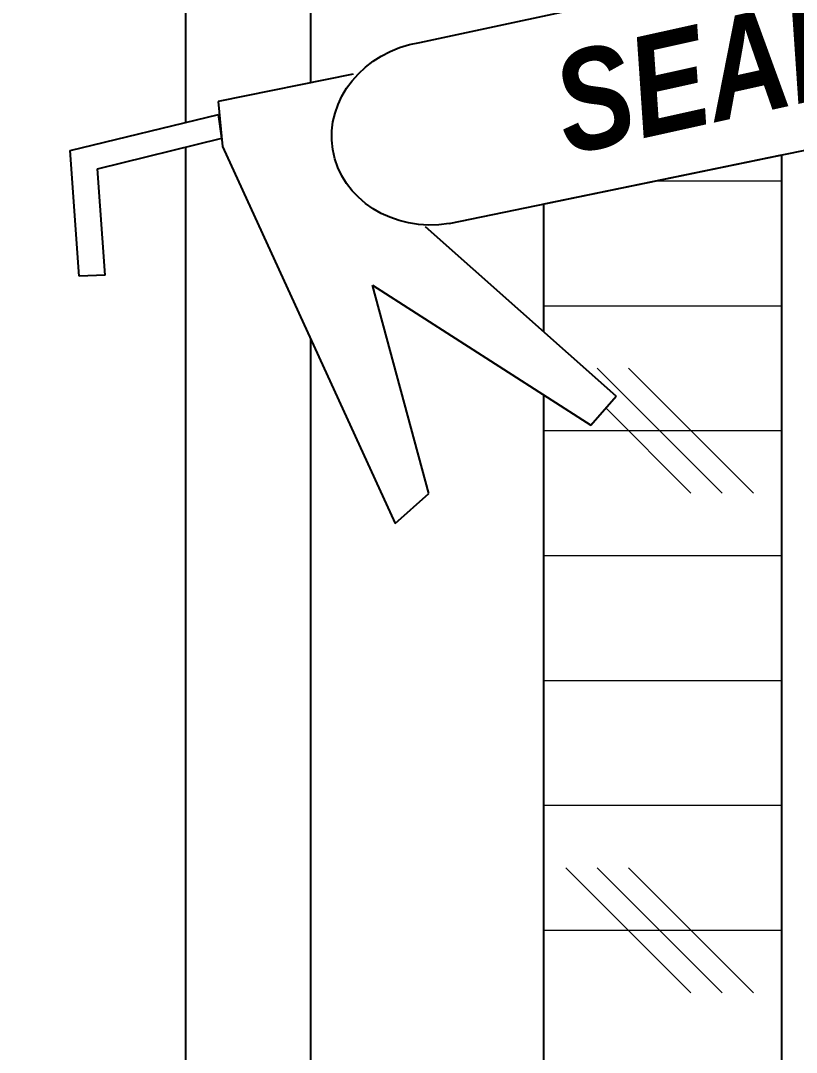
# Model space of a CAD drawing. Header units: inches. Extents: x -26 to 76, y -16 to 22.
# Drawn here: x 37.22 to 37.996, y 7.245 to 8.278 of the extents above; entities that cross this region are included whole.
import ezdxf

# ---------------------------------------------------------------- set-up
doc = ezdxf.new("R2010")
doc.units = ezdxf.units.IN
doc.header["$MEASUREMENT"] = 0
for name, color, linetype, lineweight in [('.ATI-HATCH', 7, 'Continuous', 0), ('G-ANNO-TTLB', 7, 'Continuous', 0), ('TYVEK', 7, 'Continuous', 0), ('X-REF - TRACED', 7, 'Continuous', 0)]:
    doc.layers.add(name, color=color, linetype=linetype, lineweight=lineweight)

# ---------------------------------------------------------------- blocks, each defined once
blk = doc.blocks.new('Block_353')
at = {"layer": '.ATI-HATCH'}
blk.add_open_spline([(37.7433, 7.9033), (37.7433, 7.9033), (37.7905, 7.873), (37.7905, 7.873), (37.7905, 7.873), (37.8158, 7.9022), (37.8158, 7.9022), (37.8158, 7.9022), (37.7433, 7.9666), (37.7433, 7.9666), (37.7433, 7.9666), (37.7433, 8.0667), (37.7433, 8.0667), (37.7433, 8.0667), (37.7433, 8.0945), (37.7433, 8.0945), (37.7433, 8.0945), (37.9815, 8.1437), (37.9815, 8.1437), (37.9815, 8.1437), (37.9815, 5.9411), (37.9815, 5.9411), (37.9815, 5.9411), (37.7433, 6.0777), (37.7433, 6.0777), (37.7433, 6.0777), (37.7433, 7.9033), (37.7433, 7.9033)], degree=3, knots=[0, 0, 0, 0, 1, 1, 1, 2, 2, 2, 3, 3, 3, 4, 4, 4, 5, 5, 5, 6, 6, 6, 7, 7, 7, 8, 8, 8, 9, 9, 9, 9], dxfattribs=at)
at = {"layer": '.ATI-HATCH', "color": 8, "lineweight": 0, "true_color": 0x808080}
for points in [[(37.8556, 8.1177), (37.8556, 8.1177), (37.9815, 8.1177), (37.9815, 8.1177)], [(37.7433, 7.9926), (37.7433, 7.9926), (37.9815, 7.9926), (37.9815, 7.9926)], [(37.9219, 7.8051), (37.9219, 7.8051), (37.7969, 7.9301), (37.7969, 7.9301)], [(37.9532, 7.8051), (37.9532, 7.8051), (37.8282, 7.9301), (37.8282, 7.9301)], [(37.8907, 7.8051), (37.8907, 7.8051), (37.8055, 7.8903), (37.8055, 7.8903)], [(37.7433, 7.8676), (37.7433, 7.8676), (37.9815, 7.8676), (37.9815, 7.8676)], [(37.7433, 7.7426), (37.7433, 7.7426), (37.9815, 7.7426), (37.9815, 7.7426)], [(37.7433, 7.6175), (37.7433, 7.6175), (37.9815, 7.6175), (37.9815, 7.6175)], [(37.7433, 7.4925), (37.7433, 7.4925), (37.9815, 7.4925), (37.9815, 7.4925)], [(37.8907, 7.3049), (37.8907, 7.3049), (37.7656, 7.43), (37.7656, 7.43)], [(37.9219, 7.3049), (37.9219, 7.3049), (37.7969, 7.43), (37.7969, 7.43)], [(37.9532, 7.3049), (37.9532, 7.3049), (37.8282, 7.43), (37.8282, 7.43)], [(37.7433, 7.3674), (37.7433, 7.3674), (37.9815, 7.3674), (37.9815, 7.3674)]]:
    blk.add_open_spline(points, degree=3, dxfattribs=at)

msp = doc.modelspace()

# ---------------------------------------------------------------- hatches: boundary and pattern name
at = {"layer": 'G-ANNO-TTLB', "true_color": 0xff00ff, "transparency": 33554687}
h = msp.add_hatch(color=6, dxfattribs=at)
edge = h.paths.add_edge_path()
edge.add_spline(control_points=[(71.2273, -15.1345), (71.2273, -15.1345), (30.5273, -15.1345), (30.5273, -15.1345), (30.5273, -15.1345), (30.5273, 19.0008), (30.5273, 19.0008), (30.5273, 19.0008), (71.2273, 19.0008), (71.2273, 19.0008), (71.2273, 19.0008), (71.2273, -15.1345), (71.2273, -15.1345)], knot_values=[0, 0, 0, 0, 1, 1, 1, 2, 2, 2, 3, 3, 3, 4, 4, 4, 4], degree=3, periodic=0)
edge = h.paths.add_edge_path()
edge.add_spline(control_points=[(30.6523, 18.8757), (30.6523, 18.8757), (30.6523, -15.0095), (30.6523, -15.0095), (30.6523, -15.0095), (71.1023, -15.0095), (71.1023, -15.0095), (71.1023, -15.0095), (71.1023, 18.8757), (71.1023, 18.8757), (71.1023, 18.8757), (30.6523, 18.8757), (30.6523, 18.8757)], knot_values=[0, 0, 0, 0, 1, 1, 1, 2, 2, 2, 3, 3, 3, 4, 4, 4, 4], degree=3, periodic=0)
edge.add_line((30.6523, 18.8757), (30.6523, 18.8757))

# ---------------------------------------------------------------- linework, layer by layer
at = {"layer": 'G-ANNO-TTLB'}
for points in [[(71.2273, -15.1345), (71.2273, -15.1345), (30.5273, -15.1345), (30.5273, -15.1345), (30.5273, -15.1345), (30.5273, 19.0008), (30.5273, 19.0008), (30.5273, 19.0008), (71.2273, 19.0008), (71.2273, 19.0008), (71.2273, 19.0008), (71.2273, -15.1345), (71.2273, -15.1345)], [(30.6523, 18.8757), (30.6523, 18.8757), (30.6523, -15.0095), (30.6523, -15.0095), (30.6523, -15.0095), (71.1023, -15.0095), (71.1023, -15.0095), (71.1023, -15.0095), (71.1023, 18.8757), (71.1023, 18.8757), (71.1023, 18.8757), (30.6523, 18.8757), (30.6523, 18.8757)]]:
    msp.add_open_spline(points, degree=3, knots=[0, 0, 0, 0, 1, 1, 1, 2, 2, 2, 3, 3, 3, 4, 4, 4, 4], dxfattribs=at)
at = {"layer": 'TYVEK', "color": 33, "lineweight": 25, "true_color": 0xcc9966}
for p, q in [((37.3849, 11.8011), (37.3849, 8.1761)), ((37.3849, 11.8011), (37.3849, 8.1761)), ((37.5099, 11.7294), (37.5099, 8.2158)), ((37.3849, 8.1515), (37.3849, 6.0144)), ((37.3849, 8.1515), (37.3849, 6.0144)), ((37.9815, 8.1437), (37.9815, 5.6722)), ((37.7433, 7.9666), (37.7433, 8.0945)), ((37.5099, 7.9597), (37.5099, 5.9427)), ((37.7433, 6.0777), (37.7433, 7.9033))]:
    msp.add_line(p, q, dxfattribs=at)
at = {"layer": 'TYVEK', "color": 1, "lineweight": 25, "true_color": 0xff0000}
for p, q in [((37.6193, 8.2562), (38.4499, 8.4344)), ((37.6488, 8.0749), (38.4856, 8.2479)), ((37.5527, 8.2244), (37.4175, 8.1972)), ((37.4175, 8.1972), (37.4219, 8.152)), ((37.2693, 8.148), (37.4179, 8.1841)), ((37.4211, 8.1603), (37.4179, 8.1841)), ((37.2966, 8.1298), (37.4211, 8.1603)), ((37.4219, 8.152), (37.5946, 7.7747)), ((37.2785, 8.0223), (37.2693, 8.148)), ((37.3045, 8.0231), (37.2966, 8.1298)), ((37.8158, 7.9022), (37.625, 8.0716)), ((37.3045, 8.0231), (37.2785, 8.0223)), ((37.6283, 7.8046), (37.572, 8.0133)), ((37.572, 8.0133), (37.7905, 7.873)), ((37.7905, 7.873), (37.8158, 7.9022)), ((37.5946, 7.7747), (37.6283, 7.8046))]:
    msp.add_line(p, q, dxfattribs=at)
msp.add_open_spline([(37.6488, 8.0749), (37.5926, 8.0658), (37.5403, 8.0989), (37.5322, 8.149), (37.524, 8.199), (37.563, 8.247), (37.6193, 8.2562)], degree=3, knots=[0, 0, 0, 0, 1, 1, 1, 2, 2, 2, 2], dxfattribs=at)
at = {"layer": 'X-REF - TRACED', "color": 1, "lineweight": 25, "true_color": 0xff0000}
for p, q in [((37.6193, 8.2562), (38.4499, 8.4344)), ((37.6488, 8.0749), (38.4856, 8.2479)), ((37.5527, 8.2244), (37.4175, 8.1972)), ((37.4175, 8.1972), (37.4219, 8.152)), ((37.2693, 8.148), (37.4179, 8.1841)), ((37.4211, 8.1603), (37.4179, 8.1841)), ((37.2966, 8.1298), (37.4211, 8.1603)), ((37.4219, 8.152), (37.5946, 7.7747)), ((37.2785, 8.0223), (37.2693, 8.148)), ((37.3045, 8.0231), (37.2966, 8.1298)), ((37.8158, 7.9022), (37.625, 8.0716)), ((37.3045, 8.0231), (37.2785, 8.0223)), ((37.6283, 7.8046), (37.572, 8.0133)), ((37.572, 8.0133), (37.7905, 7.873)), ((37.7905, 7.873), (37.8158, 7.9022)), ((37.5946, 7.7747), (37.6283, 7.8046))]:
    msp.add_line(p, q, dxfattribs=at)
msp.add_open_spline([(37.6488, 8.0749), (37.5926, 8.0658), (37.5403, 8.0989), (37.5322, 8.149), (37.524, 8.199), (37.563, 8.247), (37.6193, 8.2562)], degree=3, knots=[0, 0, 0, 0, 1, 1, 1, 2, 2, 2, 2], dxfattribs=at)

# ---------------------------------------------------------------- block references
at = {"layer": '.ATI-HATCH'}
msp.add_blockref('Block_353', (0, 0), dxfattribs=at)

# ---------------------------------------------------------------- texts
at = {"layer": 'TYVEK', "insert": (37.7674, 8.142), "char_height": 0.2, "attachment_point": 7, "rotation": 12.493}
msp.add_mtext('\\C252;\\c8684676;\\FArial Narrow Bold Italic|b1|i1|c1;\\H0.100246;\\W0.994518;SEALANT', dxfattribs=at)

doc.saveas('drawing.dxf')
